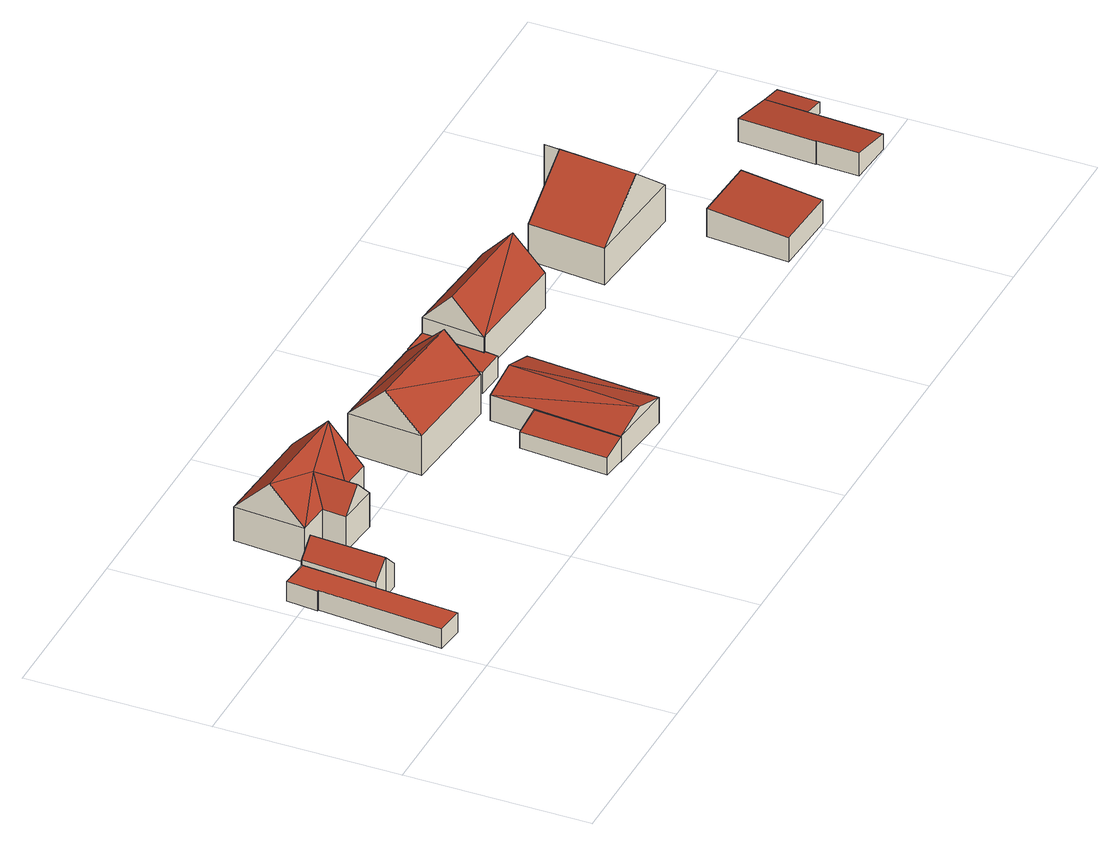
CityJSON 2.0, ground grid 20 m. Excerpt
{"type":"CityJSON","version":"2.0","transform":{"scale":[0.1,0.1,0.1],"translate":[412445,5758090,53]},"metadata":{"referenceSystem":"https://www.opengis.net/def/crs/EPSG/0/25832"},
"CityObjects":{
"building1":{"type":"Building","attributes":{"Gemeindeschluessel":"05515000","Geometrietyp2DReferenz":"3000","function":"31001_2700","roofType":"1000","measuredHeight":2.29},"geometry":[{"type":"Solid","lod":"2","boundaries":[[[[0,1,2,3]],[[4,5,1,0]],[[6,7,5,4]],[[8,9,7,6]],[[10,11,9,8]],[[3,2,11,10]],[[10,8,6,4,0,3]],[[1,5,7,9,11,2]]]],"semantics":{"surfaces":[{"type":"WallSurface"},{"type":"RoofSurface"},{"type":"GroundSurface"}],"values":[[0,0,0,0,0,0,1,2]]}}]},
"building2":{"type":"Building","attributes":{"Gemeindeschluessel":"05515000","Geometrietyp2DReferenz":"3000","function":"31001_2460","roofType":"5000","measuredHeight":4.56},"geometry":[{"type":"Solid","lod":"2","boundaries":[[[[12,13,14,15]],[[16,17,13,12]],[[18,17,16]],[[19,20,17,18]],[[21,22,20,19]],[[23,24,22,21]],[[25,26,24,23]],[[15,14,26,25]],[[19,18,16,12,15,21]],[[25,23,21,15]],[[13,17,20,22,24,26,14]]]],"semantics":{"surfaces":[{"type":"WallSurface"},{"type":"RoofSurface"},{"type":"GroundSurface"}],"values":[[0,0,0,0,0,0,0,0,1,1,2]]}}]},
"building3":{"type":"Building","attributes":{"Gemeindeschluessel":"05515000","Geometrietyp2DReferenz":"3000","function":"31001_1000","roofType":"5000","measuredHeight":7.93},"address":[{"country":"Germany","locality":"Münster","thoroughfareNumber":"48","thoroughfareName":"Kasewinkel"}],"geometry":[{"type":"Solid","lod":"2","boundaries":[[[[27,28,29,30]],[[31,32,28,27]],[[33,34,32,31]],[[35,36,34,33]],[[37,38,36,35]],[[39,40,38,37]],[[41,42,40,39]],[[30,29,42,41]],[[43,41,39,44]],[[39,37,44]],[[45,44,37]],[[37,35,45]],[[43,44,45]],[[43,45,27]],[[27,30,43]],[[45,35,33,46]],[[33,31,46]],[[46,31,27,45]],[[30,41,43]],[[28,32,34,36,38,40,42,29]]]],"semantics":{"surfaces":[{"type":"WallSurface"},{"type":"RoofSurface"},{"type":"GroundSurface"}],"values":[[0,0,0,0,0,0,0,0,1,0,1,1,1,1,1,1,0,1,0,2]]}}]},
"building4":{"type":"Building","attributes":{"Gemeindeschluessel":"05515000","Geometrietyp2DReferenz":"3000","function":"31001_1310","roofType":"2100","measuredHeight":2.88},"geometry":[{"type":"Solid","lod":"2","boundaries":[[[[47,48,49,50]],[[51,52,48,47]],[[53,54,52,51]],[[50,49,54,53]],[[51,47,50,53]],[[48,52,54,49]]]],"semantics":{"surfaces":[{"type":"WallSurface"},{"type":"RoofSurface"},{"type":"GroundSurface"}],"values":[[0,0,0,0,1,2]]}}]},
"building5":{"type":"Building","attributes":{"Gemeindeschluessel":"05515000","Geometrietyp2DReferenz":"3000","function":"31001_1000","roofType":"3100","measuredHeight":8.69},"address":[{"country":"Germany","locality":"Münster","thoroughfareNumber":"50","thoroughfareName":"Kasewinkel"}],"geometry":[{"type":"Solid","lod":"2","boundaries":[[[[55,56,57,58]],[[59,60,56,55]],[[61,62,60,59]],[[58,57,62,61]],[[55,63,59]],[[61,64,58]],[[63,55,58]],[[58,64,63]],[[59,63,64]],[[64,61,59]],[[56,60,62,57]]]],"semantics":{"surfaces":[{"type":"WallSurface"},{"type":"RoofSurface"},{"type":"GroundSurface"}],"values":[[0,0,0,0,0,0,1,1,1,1,2]]}}]},
"building6":{"type":"Building","attributes":{"Gemeindeschluessel":"05515000","Geometrietyp2DReferenz":"3000","function":"31001_2700","roofType":"5000","measuredHeight":4.21},"geometry":[{"type":"Solid","lod":"2","boundaries":[[[[65,66,67,68]],[[69,70,66,65]],[[71,72,70,69]],[[68,67,72,71]],[[73,74,65]],[[65,68,73]],[[71,69,74]],[[74,73,71]],[[65,74,69]],[[71,73,68]],[[66,70,72,67]]]],"semantics":{"surfaces":[{"type":"WallSurface"},{"type":"RoofSurface"},{"type":"GroundSurface"}],"values":[[0,0,0,0,1,1,1,1,0,0,2]]}}]},
"building7":{"type":"Building","attributes":{"Gemeindeschluessel":"05515000","Geometrietyp2DReferenz":"3000","function":"31001_2460","roofType":"1000","measuredHeight":2.45},"geometry":[{"type":"Solid","lod":"2","boundaries":[[[[75,76,77,78]],[[79,80,76,75]],[[81,82,80,79]],[[83,84,82,81]],[[85,86,84,83]],[[78,77,86,85]],[[83,81,79,75,78,85]],[[76,80,82,84,86,77]]]],"semantics":{"surfaces":[{"type":"WallSurface"},{"type":"RoofSurface"},{"type":"GroundSurface"}],"values":[[0,0,0,0,0,0,1,2]]}}]},
"building8":{"type":"Building","attributes":{"Gemeindeschluessel":"05515000","Geometrietyp2DReferenz":"3000","function":"31001_1000","roofType":"5000","measuredHeight":7.81},"address":[{"country":"Germany","locality":"Münster","thoroughfareNumber":"52","thoroughfareName":"Kasewinkel"}],"geometry":[{"type":"Solid","lod":"2","boundaries":[[[[87,88,89,90]],[[91,92,88,87]],[[93,94,92,91]],[[95,96,94,93]],[[90,89,96,95]],[[90,97,98,87]],[[97,95,98]],[[93,91,98,95]],[[97,90,95]],[[98,91,87]],[[88,92,94,96,89]]]],"semantics":{"surfaces":[{"type":"WallSurface"},{"type":"RoofSurface"},{"type":"GroundSurface"}],"values":[[0,0,0,0,0,1,1,1,0,0,2]]}}]},
"building9":{"type":"Building","attributes":{"Geometrietyp2DReferenz":"3000","Gemeindeschluessel":"05515000","function":"31001_1000","roofType":"5000","measuredHeight":9.19},"address":[{"country":"Germany","locality":"Münster","thoroughfareNumber":"54","thoroughfareName":"Kasewinkel"}],"geometry":[{"type":"Solid","lod":"2","boundaries":[[[[99,100,101,102]],[[103,104,100,99]],[[105,106,104,103]],[[107,108,106,105]],[[109,110,108,107]],[[102,101,110,109]],[[107,105,103,111,112,109]],[[111,99,102,112]],[[109,112,102]],[[99,111,103]],[[100,104,106,108,110,101]]]],"semantics":{"surfaces":[{"type":"WallSurface"},{"type":"RoofSurface"},{"type":"GroundSurface"}],"values":[[0,0,0,0,0,0,1,1,0,0,2]]}}]},
"building10":{"type":"Building","attributes":{"Gemeindeschluessel":"05515000","Geometrietyp2DReferenz":"3000","function":"31001_2460","roofType":"2100","measuredHeight":3.31},"geometry":[{"type":"Solid","lod":"2","boundaries":[[[[113,114,115,116]],[[117,118,114,113]],[[119,120,118,117]],[[116,115,120,119]],[[117,113,116,119]],[[114,118,120,115]]]],"semantics":{"surfaces":[{"type":"WallSurface"},{"type":"RoofSurface"},{"type":"GroundSurface"}],"values":[[0,0,0,0,1,2]]}}]},
"building11":{"type":"Building","attributes":{"Gemeindeschluessel":"05515000","Geometrietyp2DReferenz":"3000","function":"31001_2460","roofType":"2100","measuredHeight":2.71},"geometry":[{"type":"Solid","lod":"2","boundaries":[[[[121,122,123,124]],[[125,126,122,121]],[[127,128,126,125]],[[129,130,128,127]],[[131,132,130,129]],[[124,123,132,131]],[[129,127,125,121,124,131]],[[122,126,128,130,132,123]]]],"semantics":{"surfaces":[{"type":"WallSurface"},{"type":"RoofSurface"},{"type":"GroundSurface"}],"values":[[0,0,0,0,0,0,1,2]]}}]},
"building12":{"type":"Building","attributes":{"Gemeindeschluessel":"05515000","Geometrietyp2DReferenz":"3000","function":"51009_1610","roofType":"2100","measuredHeight":1.78},"geometry":[{"type":"Solid","lod":"2","boundaries":[[[[133,134,123,124]],[[135,136,134,133]],[[137,138,136,135]],[[124,123,138,137]],[[135,133,124,137]],[[134,136,138,123]]]],"semantics":{"surfaces":[{"type":"WallSurface"},{"type":"RoofSurface"},{"type":"GroundSurface"}],"values":[[0,0,0,0,1,2]]}}]}
},
"vertices":[
[38,47,27],[38,47,4],[50,216,4],[50,216,27],[7,50,27],[7,50,4],[18,185,27],[18,185,4],[16,185,27],[16,185,4],[19,219,27],[19,219,4],
[45,136,32],[45,136,5],[63,134,5],[63,134,51],[50,216,33],[50,216,5],[50,216,32],[50,217,32],[50,217,5],[68,216,51],[68,216,5],[87,214,32],[87,214,5],[81,133,33],[81,133,5],
[164,221,46],[164,221,6],[200,218,6],[200,218,46],[162,195,46],[162,195,6],[116,199,46],[116,199,6],[118,225,46],[118,225,6],[82,228,46],[82,228,6],[88,305,46],[88,305,6],[207,296,46],[207,296,6],[204,257,86],[85,266,86],[143,246,69],[139,197,70],
[338,23,23],[338,23,3],[365,20,3],[365,20,31],[345,118,22],[345,118,3],[373,115,31],[373,115,3],
[388,256,50],[388,256,4],[270,266,4],[270,266,50],[381,175,50],[381,175,4],[264,185,50],[264,185,4],[384,215,90],[267,225,90],
[377,163,32],[377,163,2],[365,20,2],[365,20,32],[451,157,32],[451,157,2],[439,13,32],[439,13,2],[402,17,44],[415,160,44],
[422,270,27],[422,270,2],[415,188,2],[415,188,27],[452,268,27],[452,268,2],[446,200,27],[446,200,2],[448,200,27],[448,200,2],[446,186,27],[446,186,2],
[573,258,45],[573,258,3],[452,268,3],[452,268,45],[568,190,45],[568,190,3],[448,200,45],[448,200,3],[446,200,45],[446,200,3],[449,235,81],[570,225,81],
[634,237,47],[634,237,4],[626,153,4],[626,153,47],[698,232,95],[698,232,4],[699,249,95],[699,249,4],[756,244,47],[756,244,4],[747,143,47],[747,143,4],[697,232,96],[689,148,96],
[740,96,37],[740,96,4],[733,7,4],[733,7,32],[812,92,37],[812,92,4],[805,3,32],[805,3,4],
[942,0,22],[942,0,4],[949,128,4],[949,128,22],[892,3,31],[892,3,4],[894,49,31],[894,49,4],[893,49,31],[893,49,4],[898,133,31],[898,133,4],
[974,126,18],[974,126,4],[972,80,18],[972,80,4],[947,81,22],[947,81,4]
]}
